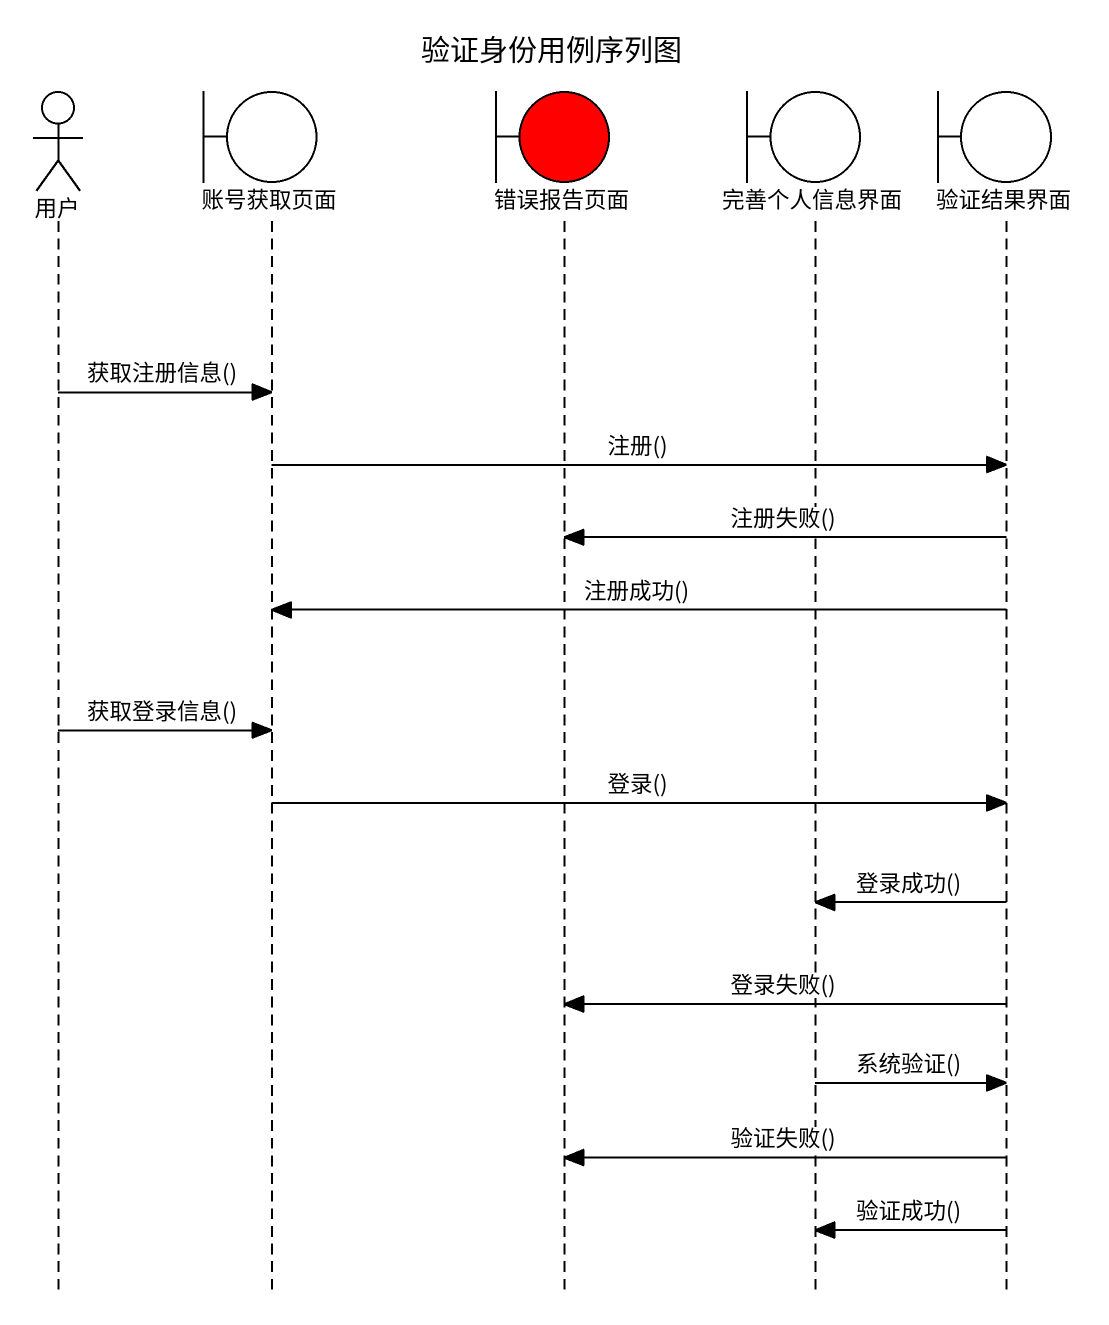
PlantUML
@startuml
title 验证身份用例序列图
hide footbox
actor 用户
boundary 账号获取页面
boundary 错误报告页面 #FF0000
boundary 完善个人信息界面
boundary 验证结果界面

用户 -> 账号获取页面 : 获取注册信息()
账号获取页面 -> 验证结果界面 : 注册()
验证结果界面 -> 错误报告页面 : 注册失败()
验证结果界面 -> 账号获取页面 : 注册成功()
用户 -> 账号获取页面 : 获取登录信息()
账号获取页面 -> 验证结果界面 : 登录()
验证结果界面 -> 完善个人信息界面 : 登录成功()
验证结果界面 -> 错误报告页面 : 登录失败()
完善个人信息界面 -> 验证结果界面 : 系统验证()
验证结果界面 -> 错误报告页面 : 验证失败()
验证结果界面 -> 完善个人信息界面 : 验证成功()
@enduml
